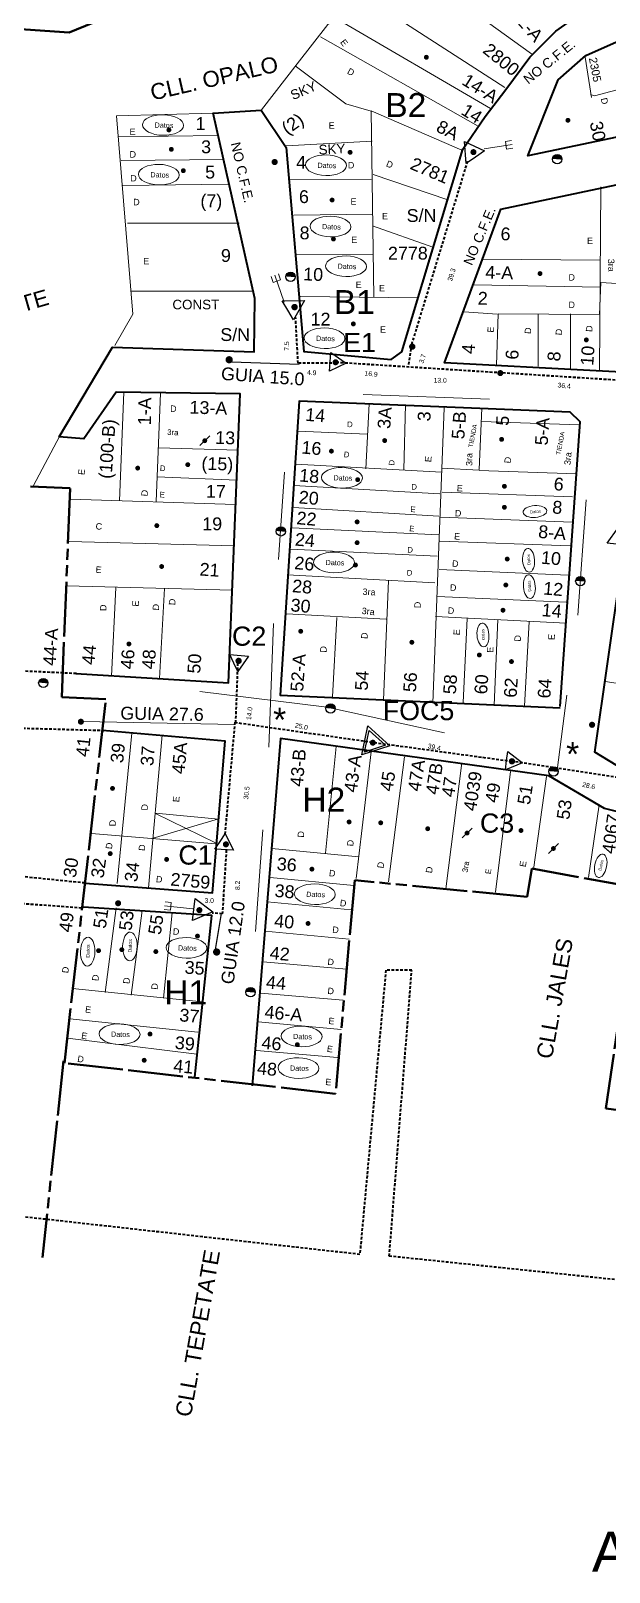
# Model space of a CAD drawing. Header units: millimetres. Extents: x -3867 to -351, y 1591 to 3666.
# Drawn here: x -824.1 to -718.8, y 1669.7 to 1950.4 of the extents above; entities that cross this region are included whole.
import ezdxf

# ---------------------------------------------------------------- set-up
doc = ezdxf.new("R2010")
doc.units = ezdxf.units.MM
for name, pattern in [('TLSIGC_002', [0.8, 0.5, -0.3]), ('TLSIGC_004', [7, 4, -1, 1, -1]), ('TLSIGC_007', [28, 10, -1, 10, -1, 2, -1, 2, -1])]:
    doc.linetypes.add(name, pattern=pattern)
for name, color, linetype, lineweight in [('CABLE EXISTENTE AEREO SECUNDARIO', 82, 'TLSIGC_002', 40), ('CLASIFICACION TIPO COMERCIAL TERCERA', 5, 'Continuous', 9), ('CLASIFICACION TIPO RESIDENCIAL C', 156, 'Continuous', 9), ('CLASIFICACION TIPO RESIDENCIAL D', 5, 'Continuous', 9), ('CLASIFICACION TIPO RESIDENCIAL E', 156, 'Continuous', 9), ('CLIENTES COMERCIALES TERCERA', 82, 'TLSIGC_004', 9), ('CLIENTES EXISTENTES DE DATOS', 7, 'Continuous', 13), ('CLIENTES RESIDENCIALES E', 82, 'TLSIGC_004', 9), ('CONEXION A TIERRA  DE TERMINAL PROYECTADA', 1, 'Continuous', 9), ('DETALLES DE EDIFICIOS', 160, 'Continuous', 5), ('DISTRITO', 42, 'TLSIGC_007', 60), ('GUIAS EXISTENTES SECUNDARIA', 82, 'Continuous', 20), ('GUIAS PROYECTADAS SECUNDARIA', 1, 'Continuous', 30), ('LIMITES DE DISTRITOS COLINDANTES', 43, 'TLSIGC_007', 60), ('LINEAS DE ENERGIA DE BAJA TENSION', 102, 'TLSIGC_014', 20), ('LOTIFICACION 2003', 252, 'Continuous', 15), ('MEDIDAS ENTRE POSTES', 82, 'Continuous', 5), ('NOMBRE DE CALLES', 92, 'TLSIGC_017', 5), ('NUMEROS OFICIALES', 3, 'Continuous', 5), ('PLANIMETRIA 2004', 10, 'Continuous', 40), ('PLANIMETRIA 2004 NO DEFINIDA', 10, 'TLSIGC_002', 40), ('PLANO DE DETALLES', 253, 'Continuous', 30), ('POSTE DE ENERGIA ELECTRICA', 82, 'Continuous', 30), ('POSTES EXISTENTES SECUNDARIOS', 82, 'Continuous', 30), ('TERMINAL EXISTENTE EN POSTE', 82, 'Continuous', 30)]:
    doc.layers.add(name, color=color, linetype=linetype, lineweight=lineweight)
doc.styles.get("Standard").update_dxf_attribs({"font": 'arial.ttf'})
doc.linetypes.add('TLSIGC_014', pattern='A,8,["\\\\\\",Standard,S=1,R=0,X=-1,Y=-0.5],1', length=9)
doc.linetypes.add('TLSIGC_017', pattern='A,0.5,["=",Standard,S=1.6,R=0,X=-0.2,Y=-0.8],0.5', length=1)

# ---------------------------------------------------------------- blocks, each defined once
blk = doc.blocks.new('G$C68750D7C')
at = {"layer": 'CLIENTES EXISTENTES DE DATOS'}
blk.add_ellipse((4.88, 2.45), major_axis=(4.88, 0.02), ratio=0.5027, dxfattribs=at)
at = {"layer": 'CLIENTES EXISTENTES DE DATOS', "insert": (2.85, 3.02), "char_height": 1.231, "width": 5.0142, "attachment_point": 1}
blk.add_mtext('Datos', dxfattribs=at)

msp = doc.modelspace()

# ---------------------------------------------------------------- hatches: boundary and pattern name
at = {"layer": 'CLIENTES COMERCIALES TERCERA'}
h = msp.add_hatch(color=256, dxfattribs=at)
edge = h.paths.add_edge_path()
edge.add_arc((-792.44, 1875.78), 0.448, 0, 360)
h = msp.add_hatch(color=256, dxfattribs=at)
edge = h.paths.add_edge_path()
edge.add_arc((-744.66, 1804.34), 0.448, 0, 360)
h = msp.add_hatch(color=256, dxfattribs=at)
edge = h.paths.add_edge_path()
edge.add_arc((-728.93, 1801.52), 0.448, 0, 360)
at = {"layer": 'CLIENTES RESIDENCIALES E'}
h = msp.add_hatch(color=256, dxfattribs=at)
edge = h.paths.add_edge_path()
edge.add_arc((-752.08, 1945.61), 0.448, 0, 360)
h = msp.add_hatch(color=256, dxfattribs=at)
edge = h.paths.add_edge_path()
edge.add_arc((-726.29, 1934.13), 0.448, 0, 360)
h = msp.add_hatch(color=256, dxfattribs=at)
edge = h.paths.add_edge_path()
edge.add_arc((-798.98, 1932.37), 0.448, 0, 360)
h = msp.add_hatch(color=256, dxfattribs=at)
edge = h.paths.add_edge_path()
edge.add_arc((-798.54, 1928.84), 0.448, 0, 360)
h = msp.add_hatch(color=256, dxfattribs=at)
edge = h.paths.add_edge_path()
edge.add_arc((-765.97, 1928.3), 0.448, 0, 360)
h = msp.add_hatch(color=256, dxfattribs=at)
edge = h.paths.add_edge_path()
edge.add_arc((-796.35, 1924.95), 0.448, 0, 360)
h = msp.add_hatch(color=256, dxfattribs=at)
edge = h.paths.add_edge_path()
edge.add_arc((-769.25, 1919.61), 0.448, 0, 360)
h = msp.add_hatch(color=256, dxfattribs=at)
edge = h.paths.add_edge_path()
edge.add_arc((-769, 1912.51), 0.448, 0, 360)
h = msp.add_hatch(color=256, dxfattribs=at)
edge = h.paths.add_edge_path()
edge.add_arc((-731.37, 1906.22), 0.448, 0, 360)
h = msp.add_hatch(color=256, dxfattribs=at)
edge = h.paths.add_edge_path()
edge.add_arc((-765.38, 1897.05), 0.448, 0, 360)
h = msp.add_hatch(color=256, dxfattribs=at)
edge = h.paths.add_edge_path()
edge.add_arc((-722.94, 1894.14), 0.448, 0, 360)
h = msp.add_hatch(color=256, dxfattribs=at)
edge = h.paths.add_edge_path()
edge.add_arc((-759.67, 1875.81), 0.448, 0, 360)
h = msp.add_hatch(color=256, dxfattribs=at)
edge = h.paths.add_edge_path()
edge.add_arc((-738.37, 1876.03), 0.448, 0, 360)
h = msp.add_hatch(color=256, dxfattribs=at)
edge = h.paths.add_edge_path()
edge.add_arc((-769.37, 1873.88), 0.448, 0, 360)
h = msp.add_hatch(color=256, dxfattribs=at)
edge = h.paths.add_edge_path()
edge.add_arc((-804.66, 1870.79), 0.448, 0, 360)
h = msp.add_hatch(color=256, dxfattribs=at)
edge = h.paths.add_edge_path()
edge.add_arc((-795.54, 1871.42), 0.448, 0, 360)
h = msp.add_hatch(color=256, dxfattribs=at)
edge = h.paths.add_edge_path()
edge.add_arc((-764.59, 1868.69), 0.448, 0, 360)
h = msp.add_hatch(color=256, dxfattribs=at)
edge = h.paths.add_edge_path()
edge.add_arc((-737.86, 1867.48), 0.448, 0, 360)
h = msp.add_hatch(color=256, dxfattribs=at)
edge = h.paths.add_edge_path()
edge.add_arc((-737.86, 1863.66), 0.448, 0, 360)
h = msp.add_hatch(color=256, dxfattribs=at)
edge = h.paths.add_edge_path()
edge.add_arc((-764.69, 1861), 0.448, 0, 360)
h = msp.add_hatch(color=256, dxfattribs=at)
edge = h.paths.add_edge_path()
edge.add_arc((-801.18, 1860.32), 0.448, 0, 360)
h = msp.add_hatch(color=256, dxfattribs=at)
edge = h.paths.add_edge_path()
edge.add_arc((-764.69, 1857.21), 0.448, 0, 360)
h = msp.add_hatch(color=256, dxfattribs=at)
edge = h.paths.add_edge_path()
edge.add_arc((-800.3, 1852.87), 0.448, 0, 360)
h = msp.add_hatch(color=256, dxfattribs=at)
edge = h.paths.add_edge_path()
edge.add_arc((-764.99, 1853.14), 0.448, 0, 360)
h = msp.add_hatch(color=256, dxfattribs=at)
edge = h.paths.add_edge_path()
edge.add_arc((-737.35, 1854.23), 0.448, 0, 360)
h = msp.add_hatch(color=256, dxfattribs=at)
edge = h.paths.add_edge_path()
edge.add_arc((-737.6, 1849.5), 0.448, 0, 360)
h = msp.add_hatch(color=256, dxfattribs=at)
edge = h.paths.add_edge_path()
edge.add_arc((-738.12, 1844.91), 0.448, 0, 360)
h = msp.add_hatch(color=256, dxfattribs=at)
edge = h.paths.add_edge_path()
edge.add_arc((-774.96, 1841.08), 0.448, 0, 360)
h = msp.add_hatch(color=256, dxfattribs=at)
edge = h.paths.add_edge_path()
edge.add_arc((-806.26, 1838.77), 0.448, 0, 360)
h = msp.add_hatch(color=256, dxfattribs=at)
edge = h.paths.add_edge_path()
edge.add_arc((-754.72, 1839.08), 0.448, 0, 360)
h = msp.add_hatch(color=256, dxfattribs=at)
edge = h.paths.add_edge_path()
edge.add_arc((-742.42, 1836.76), 0.448, 0, 360)
h = msp.add_hatch(color=256, dxfattribs=at)
edge = h.paths.add_edge_path()
edge.add_arc((-736.57, 1835.57), 0.448, 0, 360)
h = msp.add_hatch(color=256, dxfattribs=at)
edge = h.paths.add_edge_path()
edge.add_arc((-809.25, 1812.46), 0.448, 0, 360)
h = msp.add_hatch(color=256, dxfattribs=at)
edge = h.paths.add_edge_path()
edge.add_arc((-766.15, 1806.36), 0.448, 0, 360)
h = msp.add_hatch(color=256, dxfattribs=at)
edge = h.paths.add_edge_path()
edge.add_arc((-760.39, 1806.2), 0.448, 0, 360)
h = msp.add_hatch(color=256, dxfattribs=at)
edge = h.paths.add_edge_path()
edge.add_arc((-751.83, 1805.12), 0.448, 0, 360)
h = msp.add_hatch(color=256, dxfattribs=at)
edge = h.paths.add_edge_path()
edge.add_arc((-734.84, 1804.8), 0.448, 0, 360)
h = msp.add_hatch(color=256, dxfattribs=at)
edge = h.paths.add_edge_path()
edge.add_arc((-809.67, 1800.59), 0.448, 0, 360)
h = msp.add_hatch(color=256, dxfattribs=at)
edge = h.paths.add_edge_path()
edge.add_arc((-799.4, 1799.53), 0.448, 0, 360)
h = msp.add_hatch(color=256, dxfattribs=at)
edge = h.paths.add_edge_path()
edge.add_arc((-772.93, 1797.76), 0.448, 0, 360)
h = msp.add_hatch(color=256, dxfattribs=at)
edge = h.paths.add_edge_path()
edge.add_arc((-773.63, 1787.87), 0.448, 0, 360)
h = msp.add_hatch(color=256, dxfattribs=at)
edge = h.paths.add_edge_path()
edge.add_arc((-793.77, 1785.57), 0.448, 0, 360)
h = msp.add_hatch(color=256, dxfattribs=at)
edge = h.paths.add_edge_path()
edge.add_arc((-811.79, 1782.92), 0.448, 0, 360)
h = msp.add_hatch(color=256, dxfattribs=at)
edge = h.paths.add_edge_path()
edge.add_arc((-807.55, 1783.1), 0.448, 0, 360)
h = msp.add_hatch(color=256, dxfattribs=at)
edge = h.paths.add_edge_path()
edge.add_arc((-801.36, 1782.75), 0.448, 0, 360)
h = msp.add_hatch(color=256, dxfattribs=at)
edge = h.paths.add_edge_path()
edge.add_arc((-802.42, 1767.73), 0.448, 0, 360)
h = msp.add_hatch(color=256, dxfattribs=at)
edge = h.paths.add_edge_path()
edge.add_arc((-775.58, 1765.79), 0.448, 0, 360)
h = msp.add_hatch(color=256, dxfattribs=at)
edge = h.paths.add_edge_path()
edge.add_arc((-803.48, 1762.96), 0.448, 0, 360)
at = {"layer": 'POSTE DE ENERGIA ELECTRICA'}
for points in [[(-729.08, 1927.11), (-729.07, 1927.23), (-729.03, 1927.33), (-729, 1927.42), (-728.95, 1927.51), (-728.86, 1927.62), (-728.79, 1927.69), (-728.7, 1927.75), (-728.61, 1927.8), (-728.51, 1927.84), (-728.43, 1927.86), (-728.33, 1927.88), (-728.22, 1927.88), (-728.15, 1927.88), (-728.04, 1927.86), (-727.93, 1927.82), (-727.81, 1927.76), (-727.72, 1927.69), (-727.63, 1927.62), (-727.56, 1927.53), (-727.52, 1927.46), (-727.48, 1927.39), (-727.44, 1927.27), (-727.41, 1927.15), (-727.4, 1927.05), (-727.4, 1926.97)], [(-777.65, 1905.7), (-777.64, 1905.81), (-777.6, 1905.92), (-777.57, 1906), (-777.52, 1906.09), (-777.43, 1906.21), (-777.36, 1906.27), (-777.27, 1906.33), (-777.18, 1906.38), (-777.08, 1906.42), (-777, 1906.45), (-776.9, 1906.46), (-776.79, 1906.47), (-776.72, 1906.46), (-776.61, 1906.45), (-776.5, 1906.41), (-776.37, 1906.34), (-776.29, 1906.28), (-776.2, 1906.2), (-776.13, 1906.12), (-776.09, 1906.05), (-776.05, 1905.97), (-776, 1905.85), (-775.98, 1905.74), (-775.97, 1905.64), (-775.97, 1905.56)], [(-779.42, 1859.34), (-779.41, 1859.45), (-779.37, 1859.56), (-779.34, 1859.64), (-779.29, 1859.73), (-779.2, 1859.84), (-779.13, 1859.91), (-779.04, 1859.97), (-778.95, 1860.02), (-778.85, 1860.06), (-778.77, 1860.09), (-778.67, 1860.1), (-778.56, 1860.11), (-778.49, 1860.1), (-778.38, 1860.08), (-778.27, 1860.05), (-778.15, 1859.98), (-778.06, 1859.92), (-777.97, 1859.84), (-777.9, 1859.75), (-777.86, 1859.68), (-777.82, 1859.61), (-777.77, 1859.49), (-777.75, 1859.37), (-777.74, 1859.27), (-777.74, 1859.2)], [(-724.88, 1850.27), (-724.87, 1850.38), (-724.83, 1850.49), (-724.8, 1850.57), (-724.74, 1850.66), (-724.65, 1850.78), (-724.59, 1850.84), (-724.5, 1850.91), (-724.4, 1850.96), (-724.31, 1850.99), (-724.23, 1851.02), (-724.13, 1851.04), (-724.02, 1851.04), (-723.95, 1851.03), (-723.84, 1851.02), (-723.73, 1850.98), (-723.6, 1850.92), (-723.52, 1850.85), (-723.43, 1850.78), (-723.36, 1850.69), (-723.32, 1850.62), (-723.28, 1850.55), (-723.23, 1850.42), (-723.21, 1850.31), (-723.2, 1850.21), (-723.2, 1850.13)], [(-822.7, 1831.74), (-822.69, 1831.85), (-822.65, 1831.95), (-822.62, 1832.04), (-822.57, 1832.13), (-822.48, 1832.24), (-822.41, 1832.31), (-822.32, 1832.37), (-822.23, 1832.42), (-822.13, 1832.46), (-822.05, 1832.49), (-821.95, 1832.5), (-821.84, 1832.51), (-821.77, 1832.5), (-821.66, 1832.48), (-821.55, 1832.45), (-821.42, 1832.38), (-821.34, 1832.32), (-821.25, 1832.24), (-821.18, 1832.15), (-821.14, 1832.08), (-821.1, 1832.01), (-821.05, 1831.89), (-821.03, 1831.77), (-821.02, 1831.67), (-821.02, 1831.59)], [(-770.37, 1827.1), (-770.35, 1827.21), (-770.32, 1827.31), (-770.28, 1827.4), (-770.23, 1827.49), (-770.14, 1827.6), (-770.07, 1827.67), (-769.99, 1827.73), (-769.89, 1827.78), (-769.79, 1827.82), (-769.72, 1827.85), (-769.61, 1827.86), (-769.5, 1827.87), (-769.44, 1827.86), (-769.33, 1827.84), (-769.22, 1827.81), (-769.09, 1827.74), (-769, 1827.68), (-768.92, 1827.6), (-768.85, 1827.51), (-768.8, 1827.44), (-768.76, 1827.37), (-768.72, 1827.25), (-768.7, 1827.13), (-768.69, 1827.03), (-768.69, 1826.95)], [(-729.74, 1815.62), (-729.73, 1815.73), (-729.69, 1815.84), (-729.66, 1815.92), (-729.61, 1816.01), (-729.52, 1816.13), (-729.45, 1816.19), (-729.36, 1816.26), (-729.27, 1816.31), (-729.17, 1816.34), (-729.09, 1816.37), (-728.99, 1816.39), (-728.88, 1816.39), (-728.81, 1816.38), (-728.71, 1816.37), (-728.59, 1816.33), (-728.47, 1816.27), (-728.38, 1816.2), (-728.3, 1816.13), (-728.22, 1816.04), (-728.18, 1815.97), (-728.14, 1815.89), (-728.1, 1815.77), (-728.07, 1815.66), (-728.06, 1815.56), (-728.06, 1815.48)], [(-784.94, 1775.42), (-784.92, 1775.53), (-784.89, 1775.64), (-784.85, 1775.72), (-784.8, 1775.82), (-784.71, 1775.93), (-784.64, 1776), (-784.55, 1776.06), (-784.46, 1776.11), (-784.36, 1776.15), (-784.28, 1776.17), (-784.18, 1776.19), (-784.07, 1776.19), (-784.01, 1776.19), (-783.9, 1776.17), (-783.78, 1776.13), (-783.66, 1776.07), (-783.57, 1776), (-783.49, 1775.93), (-783.42, 1775.84), (-783.37, 1775.77), (-783.33, 1775.7), (-783.29, 1775.58), (-783.27, 1775.46), (-783.26, 1775.36), (-783.26, 1775.28)]]:
    msp.add_hatch(color=256, dxfattribs=at).paths.add_polyline_path(points)
at = {"layer": 'POSTES EXISTENTES SECUNDARIOS'}
h = msp.add_hatch(color=256, dxfattribs=at)
edge = h.paths.add_edge_path()
edge.add_arc((-743.5, 1928.34), 0.555, 0, 360)
h = msp.add_hatch(color=256, dxfattribs=at)
edge = h.paths.add_edge_path()
edge.add_arc((-779.71, 1926.53), 0.564, 0, 360)
h = msp.add_hatch(color=256, dxfattribs=at)
edge = h.paths.add_edge_path()
edge.add_arc((-776.09, 1900.11), 0.593, 0, 360)
h = msp.add_hatch(color=256, dxfattribs=at)
edge = h.paths.add_edge_path()
edge.add_arc((-754.65, 1892.91), 0.579, 0, 360)
h = msp.add_hatch(color=256, dxfattribs=at)
edge = h.paths.add_edge_path()
edge.add_arc((-788, 1890.53), 0.667, 0, 360)
h = msp.add_hatch(color=256, dxfattribs=at)
edge = h.paths.add_edge_path()
edge.add_arc((-768.62, 1890.06), 0.552, 0, 360)
h = msp.add_hatch(color=256, dxfattribs=at)
edge = h.paths.add_edge_path()
edge.add_arc((-738.61, 1888.1), 0.556, 0, 360)
h = msp.add_hatch(color=256, dxfattribs=at)
edge = h.paths.add_edge_path()
edge.add_arc((-786.28, 1835.69), 0.583, 0, 360)
h = msp.add_hatch(color=256, dxfattribs=at)
edge = h.paths.add_edge_path()
edge.add_arc((-815.01, 1824.61), 0.556, 0, 360)
h = msp.add_hatch(color=256, dxfattribs=at)
edge = h.paths.add_edge_path()
edge.add_arc((-721.89, 1824.05), 0.565, 0, 360)
h = msp.add_hatch(color=256, dxfattribs=at)
edge = h.paths.add_edge_path()
edge.add_arc((-761.83, 1820.79), 0.551, 0, 360)
h = msp.add_hatch(color=256, dxfattribs=at)
edge = h.paths.add_edge_path()
edge.add_arc((-736.49, 1817.4), 0.578, 0, 360)
h = msp.add_hatch(color=256, dxfattribs=at)
edge = h.paths.add_edge_path()
edge.add_arc((-788.59, 1802.28), 0.556, 0, 360)
h = msp.add_hatch(color=256, dxfattribs=at)
edge = h.paths.add_edge_path()
edge.add_arc((-808.23, 1791.55), 0.556, 0, 360)
h = msp.add_hatch(color=256, dxfattribs=at)
edge = h.paths.add_edge_path()
edge.add_arc((-793.43, 1790.3), 0.556, 0, 360)
h = msp.add_hatch(color=256, dxfattribs=at)
edge = h.paths.add_edge_path()
edge.add_arc((-790.28, 1782.67), 0.667, 0, 360)

# ---------------------------------------------------------------- linework, layer by layer
at = {"layer": 'CABLE EXISTENTE AEREO SECUNDARIO'}
for p, q in [((-713.7, 1886.57), (-768.52, 1890.03)), ((-788.72, 1804.13), (-786.9, 1824.62))]:
    msp.add_line(p, q, dxfattribs=at)
for points in [[(-744.6, 1926.68), (-754.78, 1893.31), (-755.38, 1889.25)], [(-769.29, 1889.9), (-775.45, 1889.9), (-775.89, 1898.2)], [(-736.51, 1817.35), (-761.94, 1820.82), (-786.79, 1824.41), (-786.38, 1835.67)], [(-736.66, 1817.47), (-710.73, 1813.54), (-685.36, 1809.62)], [(-788.52, 1801.23), (-789.25, 1789.63), (-791.11, 1789.76)]]:
    msp.add_lwpolyline(points, dxfattribs=at)
at = {"layer": 'CLIENTES COMERCIALES TERCERA'}
for p, q in [((-793.33, 1874.88), (-791.54, 1876.67)), ((-745.56, 1803.44), (-743.76, 1805.23)), ((-729.82, 1800.63), (-728.03, 1802.42))]:
    msp.add_line(p, q, dxfattribs=at)
for points in [[(-745.56, 1803.44), (-743.76, 1805.23), (-745.56, 1803.44), (-745.56, 1803.44)], [(-729.82, 1800.63), (-728.03, 1802.42), (-729.82, 1800.63), (-729.82, 1800.63)]]:
    msp.add_lwpolyline(points, dxfattribs=at)
at = {"layer": 'CONEXION A TIERRA  DE TERMINAL PROYECTADA'}
for p, q in [((-736.44, 1929.75), (-741.56, 1928.92)), ((-779.69, 1905.92), (-777.98, 1901.03)), ((-799.75, 1791.08), (-794.59, 1790.56))]:
    msp.add_line(p, q, dxfattribs=at)
for points in [[(-736.55, 1930.43), (-737.67, 1930.25), (-737.45, 1928.86), (-736.33, 1929.05)], [(-780.35, 1905.7), (-779.97, 1904.62), (-778.64, 1905.09), (-779.02, 1906.16)], [(-799.82, 1790.39), (-798.69, 1790.27), (-798.55, 1791.67), (-799.68, 1791.78)]]:
    msp.add_lwpolyline(points, dxfattribs=at)
at = {"layer": 'DISTRITO'}
msp.add_line((-818.15, 1762.85), (-822.03, 1727.04), dxfattribs=at)
for points in [[(-826.88, 1950.78), (-817.12, 1950.1), (-812.83, 1951.9)], [(-682.08, 1749.31), (-719.4, 1754.17), (-713.52, 1794.33), (-732.85, 1797.9), (-733.72, 1792.71), (-765.13, 1795.74), (-768.62, 1756.85), (-818.01, 1762.46), (-810.44, 1828.73), (-818.51, 1829.11), (-816.95, 1867.13), (-824.17, 1867.45)]]:
    msp.add_lwpolyline(points, dxfattribs=at)
at = {"layer": 'GUIAS EXISTENTES SECUNDARIA'}
msp.add_line((-814.62, 1824.63), (-787.02, 1824.09), dxfattribs=at)
at = {"layer": 'GUIAS PROYECTADAS SECUNDARIA'}
for p, q in [((-775.25, 1889.68), (-787.58, 1890.11)), ((-790.47, 1783.11), (-789.37, 1789.67))]:
    msp.add_line(p, q, dxfattribs=at)
at = {"layer": 'LINEAS DE ENERGIA DE BAJA TENSION'}
for p, q in [((-763.56, 1884.21), (-740.6, 1883.33)), ((-779.02, 1854.18), (-777.92, 1870.08)), ((-724.49, 1844.02), (-722.94, 1864.99)), ((-780.79, 1819.95), (-779.9, 1842.48)), ((-770.19, 1827.24), (-793.37, 1830.11)), ((-728.24, 1815.76), (-726.47, 1829.45)), ((-770.19, 1827.24), (-748.77, 1822.6)), ((-783.22, 1786.39), (-781.89, 1804.94))]:
    msp.add_line(p, q, dxfattribs=at)
at = {"layer": 'LOTIFICACION 2003'}
for p, q in [((-732.93, 1946.22), (-753.94, 1961.41)), ((-762.4, 1955.93), (-737.8, 1940.13)), ((-768.52, 1952.65), (-740.39, 1936.26)), ((-742.65, 1933.07), (-771.35, 1949.33)), ((-723.17, 1945.63), (-722.01, 1938.29)), ((-745.61, 1928.69), (-762.11, 1935.87)), ((-790.06, 1931.34), (-808.13, 1931.09)), ((-761.92, 1930.36), (-777.6, 1929.48)), ((-807.69, 1926.83), (-789.06, 1926.98)), ((-777.07, 1923.27), (-762.14, 1923.37)), ((-748.19, 1919.64), (-761.79, 1924.26)), ((-788.2, 1922.48), (-807.38, 1922.24)), ((-720.54, 1888.43), (-720.32, 1922)), ((-806.51, 1915.39), (-786.2, 1915.38)), ((-761.88, 1917.01), (-776.19, 1916.85)), ((-750.89, 1911.02), (-761.88, 1914.9)), ((-775.72, 1909.78), (-761.82, 1909.71)), ((-741.8, 1908.82), (-720.5, 1908.65)), ((-720.41, 1903.74), (-743.44, 1904.15)), ((-783.84, 1903.04), (-806, 1903)), ((-775.02, 1902.06), (-753.66, 1901.8)), ((-739.15, 1898.82), (-745.18, 1899.23)), ((-731.74, 1889.33), (-731.71, 1898.76)), ((-725.82, 1888.94), (-725.82, 1898.9)), ((-807.16, 1884.65), (-807.96, 1864.81)), ((-801.28, 1864.72), (-800.48, 1884.45)), ((-762.51, 1882.49), (-763.08, 1870.69)), ((-756.2, 1870.5), (-755.88, 1882.36)), ((-748.81, 1881.74), (-750.92, 1828.01)), ((-741.95, 1881.73), (-742.45, 1870.51)), ((-742.06, 1879.3), (-724.31, 1878.65)), ((-823.7, 1867.48), (-818.83, 1876.67)), ((-775.44, 1877.52), (-762.88, 1876.98)), ((-786.33, 1874.07), (-800.88, 1874.48)), ((-749.32, 1870.07), (-775.85, 1871.5)), ((-742.45, 1870.43), (-749.29, 1870.81)), ((-742.45, 1870.38), (-724.7, 1869.73)), ((-786.53, 1868.62), (-801.18, 1869.2)), ((-749.62, 1866.11), (-776.25, 1867.61)), ((-786.83, 1864.16), (-816.93, 1865.11)), ((-725.48, 1865.58), (-749.22, 1866.4)), ((-776.35, 1863.62), (-749.83, 1862.02)), ((-749.5, 1861.84), (-725.54, 1860.92)), ((-749.83, 1858.63), (-776.55, 1859.92)), ((-817.13, 1857.43), (-787.02, 1856.63)), ((-776.82, 1856.03), (-750.13, 1854.74)), ((-725.87, 1856.66), (-749.61, 1857.48)), ((-750.54, 1849.93), (-777.35, 1851.35)), ((-758.98, 1850.25), (-759.89, 1828.62)), ((-749.75, 1852.32), (-726.26, 1851.3)), ((-817.64, 1849.35), (-787.42, 1848.55)), ((-809.46, 1832.88), (-808.65, 1849.06)), ((-799.79, 1848.86), (-800.69, 1832.5)), ((-750.11, 1847.42), (-726.62, 1846.39)), ((-759.4, 1843.28), (-777.54, 1844.28)), ((-768.37, 1843.57), (-769.16, 1829.16)), ((-726.62, 1842.58), (-750.42, 1843.78)), ((-744.63, 1843.38), (-745.35, 1828.11)), ((-739.08, 1843.21), (-739.75, 1827.62)), ((-733.34, 1842.85), (-734.17, 1827.42)), ((-703.81, 1829.52), (-719.51, 1831.93)), ((-808.39, 1795.13), (-805.76, 1822.53)), ((-800.18, 1822.13), (-802.69, 1794.33)), ((-768.5, 1820.07), (-770.47, 1800.69)), ((-764.85, 1796.04), (-762.11, 1819.14)), ((-756.04, 1818.2), (-758.99, 1795.46)), ((-748.55, 1794.19), (-745.59, 1817.11)), ((-736.72, 1815.55), (-739.5, 1793.57)), ((-730.17, 1814.62), (-732.58, 1797.68)), ((-789.91, 1806.88), (-801.44, 1807.97)), ((-790.5, 1802.58), (-801.42, 1807.92)), ((-720.59, 1809.45), (-722.54, 1796.23)), ((-790.13, 1806.84), (-801.86, 1803.38)), ((-790.41, 1802.4), (-813.09, 1804.25)), ((-764.38, 1800), (-780.2, 1801.5)), ((-780.55, 1796.23), (-765.28, 1794.81)), ((-765.77, 1790.33), (-781.06, 1791.81)), ((-810.59, 1775.27), (-808.59, 1790.73)), ((-803.82, 1790.23), (-805.87, 1774.83)), ((-799.99, 1774.27), (-798.4, 1789.81)), ((-781.44, 1786.45), (-766.13, 1785.02)), ((-766.63, 1779.54), (-781.83, 1780.87)), ((-792.93, 1773.6), (-816.56, 1776.03)), ((-782.29, 1775.17), (-767.25, 1773.92)), ((-793.69, 1768.1), (-817.02, 1770.52)), ((-767.62, 1768.56), (-782.71, 1769.93)), ((-817.45, 1766.99), (-793.92, 1764.08)), ((-783.01, 1764.71), (-768.25, 1763.45))]:
    msp.add_line(p, q, dxfattribs=at)
for points in [[(-734.41, 1970.17), (-770.01, 1951.59), (-775.64, 1944.44), (-782.11, 1936.05)], [(-658.05, 1955.41), (-721.47, 1938.6), (-722.17, 1938.8)], [(-761.64, 1901.93), (-762.12, 1935.79), (-766.75, 1937.1), (-775.97, 1944.06)], [(-790.93, 1935.45), (-808.5, 1934.96), (-805.56, 1898.84), (-808.85, 1893.14)], [(-681.32, 1907.94), (-691.43, 1908.29), (-701.04, 1903.38), (-720.31, 1904.6), (-720.56, 1898.74), (-739.01, 1898.87), (-739.33, 1889.51)]]:
    msp.add_lwpolyline(points, dxfattribs=at)
at = {"layer": 'PLANIMETRIA 2004'}
for points in [[(-745.42, 1928.85), (-741.39, 1934.81), (-737.63, 1939.76), (-733.22, 1945.63), (-728.48, 1950.35), (-722.36, 1954.69), (-704.91, 1960.81), (-683.56, 1970.14), (-670.34, 1976.34), (-670.15, 1979.43), (-662.68, 1982.12), (-666.62, 2002.87), (-720.96, 1990.67), (-723.27, 1998.23), (-668.64, 2011.94), (-671.44, 2025.35), (-676, 2023.94)], [(-659.67, 1970.6), (-656.31, 1943.86), (-733.59, 1927.65), (-728.05, 1941.5), (-723.04, 1945.92), (-695.34, 1958.29), (-668.64, 1969.74), (-659.77, 1970.69)], [(-815.93, 1833.41), (-788.1, 1831.69), (-785.99, 1884.31), (-808.56, 1884.6), (-814.45, 1876.1), (-818.99, 1876.48), (-809.25, 1892.84), (-783.42, 1891.96), (-783.31, 1901.7), (-790.93, 1935.45), (-782.2, 1935.96), (-777.59, 1929.18), (-774.4, 1892.04), (-758.51, 1890.56), (-756.57, 1891.96), (-745.42, 1928.85)], [(-661.08, 1934.22), (-659.92, 1930.17), (-665.88, 1885.57), (-748.76, 1889.96), (-738.52, 1917.95), (-661.12, 1934.3)], [(-727.73, 1827.36), (-724.06, 1879.24), (-725.88, 1880.95), (-775.25, 1883.01), (-778.71, 1829.42), (-727.69, 1827.12)], [(-712.58, 1880.55), (-666.93, 1877.91), (-666.77, 1870.5), (-678.52, 1809.83), (-716.13, 1815.84), (-721.4, 1819.05), (-716.66, 1852.06), (-695.46, 1849.58), (-695.16, 1851.82), (-716.31, 1854.27), (-712.7, 1880.63)], [(-814.24, 1795.21), (-791.03, 1793.45), (-788.74, 1821.08), (-811.05, 1823.03)], [(-684.78, 1756.6), (-681.16, 1799.07), (-719.64, 1808.83), (-729.78, 1814.76), (-778.64, 1821.54), (-783.82, 1758.28)], [(-794.27, 1759.87), (-791.18, 1789.35), (-814.53, 1790.82)]]:
    msp.add_lwpolyline(points, dxfattribs=at)
at = {"layer": 'PLANIMETRIA 2004 NO DEFINIDA'}
for points in [[(-815.84, 1833.37), (-833.26, 1834.18), (-833.45, 1855.08), (-838.3, 1862.26), (-845.41, 1868.41), (-855.59, 1874.04), (-869.89, 1881.71), (-883.35, 1888.89), (-899.89, 1898)], [(-814.3, 1795.24), (-836.13, 1797.44), (-833.61, 1823.66), (-810.85, 1823.03)], [(-684.78, 1756), (-688.35, 1719.95), (-758.83, 1727.29), (-754.74, 1779.39), (-759.45, 1779.39), (-764.2, 1727.6), (-841.8, 1736.27), (-836.13, 1792.28), (-814.84, 1790.73)]]:
    msp.add_lwpolyline(points, dxfattribs=at)
at = {"layer": 'POSTE DE ENERGIA ELECTRICA'}
for centre in [(-728.24, 1927.04), (-776.81, 1905.63), (-778.58, 1859.27), (-724.04, 1850.2), (-821.86, 1831.66), (-769.53, 1827.03), (-728.9, 1815.55), (-784.1, 1775.35)]:
    msp.add_circle(centre, 0.843, dxfattribs=at)
at = {"layer": 'TERMINAL EXISTENTE EN POSTE'}
for points in [[(-744.8, 1926.25), (-745.13, 1930.27), (-741.47, 1928.56), (-743.14, 1927.4), (-744.8, 1926.25)], [(-778.33, 1901.27), (-774.29, 1901.29), (-776.28, 1897.78), (-777.31, 1899.53), (-778.33, 1901.27)], [(-769.45, 1891.83), (-766.66, 1889.91), (-769.71, 1888.45), (-769.58, 1890.14), (-769.45, 1891.83)], [(-719.12, 1857.14), (-717.12, 1859.91), (-715.72, 1856.8), (-717.42, 1856.97), (-719.12, 1857.14)], [(-787.86, 1836.83), (-784.5, 1836.52), (-786.44, 1833.76), (-787.16, 1835.29), (-787.86, 1836.83)], [(-762.76, 1823.84), (-758.74, 1820.24), (-763.86, 1818.55), (-763.31, 1821.2), (-762.76, 1823.84)], [(-762.52, 1823.01), (-759.51, 1820.32), (-763.35, 1819.05), (-762.94, 1821.04), (-762.52, 1823.01)], [(-737.24, 1819.2), (-734.54, 1817.15), (-737.66, 1815.84), (-737.45, 1817.52), (-737.24, 1819.2)], [(-788.74, 1804.22), (-787.23, 1801.21), (-790.59, 1801.39), (-789.66, 1802.81), (-788.74, 1804.22)], [(-794.19, 1792.41), (-790.97, 1789.97), (-794.69, 1788.39), (-794.44, 1790.41), (-794.19, 1792.41)]]:
    msp.add_lwpolyline(points, dxfattribs=at)

# ---------------------------------------------------------------- block references
at = {"layer": 'CLIENTES EXISTENTES DE DATOS', "lineweight": 40, "ltscale": 8}
for p, xscale, yscale, zscale, rotation in [((-803.81, 1931.49), 0.7639564443638056, 0.7639564443638056, 0.7639564443638056, 358.6081420041148), ((-804.58, 1922.45), 0.7639564443638056, 0.7639564443638056, 0.7639564443638056, 358.6081420041148), ((-774.14, 1924.16), 0.7639564443638056, 0.7639564443638056, 0.7639564443638056, 358.6081420041148), ((-773.31, 1913), 0.7639564443638056, 0.7639564443638056, 0.7639564443638056, 358.6081420041148), ((-770.48, 1905.78), 0.7639564443638056, 0.7639564443638056, 0.7639564443638056, 358.6081420041148), ((-774.4, 1892.66), 0.7639564443638056, 0.7639564443638056, 0.7639564443638056, 358.6081420041148), ((-771.22, 1867.25), 0.7639564443638056, 0.7639564443638056, 0.7639564443638056, 358.6081420041148), ((-734.38, 1861.65), 0.4430519435340305, 0.4430519435340305, 0.4430519435340305, 4.109548024488291), ((-772.66, 1851.83), 0.7639564443638056, 0.7639564443638056, 0.7639564443638056, 358.6081420041148), ((-732.22, 1851.93), 0.4430519435340305, 0.4430519435340305, 0.4430519435340305, 94.1095480244883), ((-732.08, 1847.13), 0.4430519435340305, 0.4430519435340305, 0.4430519435340305, 94.1095480244883), ((-740.53, 1838.33), 0.4430519435340305, 0.4430519435340305, 0.4430519435340305, 94.1095480244883), ((-719.69, 1796.04), 0.4430519435340305, 0.4430519435340305, 0.4430519435340305, 78.36727646862194), ((-776.18, 1791.41), 0.7639564443638056, 0.7639564443638056, 0.7639564443638056, 358.6081420041148), ((-812.51, 1780.08), 0.5375015424384145, 0.5375015424384145, 0.5375015424384145, 88.60814200411482), ((-804.83, 1781.03), 0.5375015424384144, 0.5375015424384144, 0.5375015424384144, 88.60814200411482), ((-799.55, 1781.65), 0.7639564443638056, 0.7639564443638056, 0.7639564443638056, 358.6081420041148), ((-811.74, 1765.94), 0.7639564443638056, 0.7639564443638056, 0.7639564443638056, 358.6081420041148), ((-778.57, 1765.52), 0.7639564443638056, 0.7639564443638056, 0.7639564443638056, 358.6081420041148), ((-779.14, 1759.76), 0.7639564443638056, 0.7639564443638056, 0.7639564443638056, 358.6081420041148)]:
    msp.add_blockref('G$C68750D7C', p, dxfattribs=dict(at, xscale=xscale, yscale=yscale, zscale=zscale, rotation=rotation))

# ---------------------------------------------------------------- texts
at = {"layer": 'CABLE EXISTENTE AEREO SECUNDARIO'}
for p in [(-779.99, 1822.79), (-726.62, 1816.54)]:
    msp.add_text('*', height=4.37, dxfattribs=at).set_placement(p)
at = {"layer": 'CLASIFICACION TIPO COMERCIAL TERCERA'}
for height, rotation, p in [(1.165, 271, (-718.99, 1908.89)), (1.02, 357, (-799.31, 1876.85)), (1.165, 90, (-743.69, 1871.19)), (1.165, 85, (-725.82, 1871.31)), (1.165, 357, (-763.72, 1847.72)), (1.165, 354, (-763.9, 1844.25)), (1.02, 81, (-744.57, 1797.1))]:
    msp.add_text('3ra', height=height, rotation=rotation, dxfattribs=at).set_placement(p)
at = {"layer": 'CLASIFICACION TIPO RESIDENCIAL C'}
msp.add_text('C', height=1.17, rotation=357, dxfattribs=at).set_placement((-812.35, 1859.63))
at = {"layer": 'CLASIFICACION TIPO RESIDENCIAL D'}
for height, rotation, p in [(1.17, 331, (-766.62, 1942.7)), (1.17, 283, (-720.33, 1938.08)), (1.17, 338, (-759.52, 1925.78)), (1.17, 85, (-733.04, 1895.18)), (1.17, 85, (-727.41, 1894.94)), (1.17, 85, (-721.88, 1895.55)), (1.02, 357, (-766.55, 1878.27)), (1.02, 357, (-767.14, 1872.79)), (1.02, 85, (-757.93, 1871.22)), (1.17, 85, (-736.72, 1871.62)), (1.02, 357, (-800.65, 1870.28)), (1.17, 85, (-802.88, 1865.61)), (1.02, 357, (-754.84, 1866.9)), (1.17, 357, (-746.91, 1862.02)), (1.02, 357, (-755.57, 1855.43)), (1.17, 357, (-747.43, 1852.84)), (1.02, 357, (-755.68, 1851.25)), (1.17, 86, (-797.84, 1845.8)), (1.17, 357, (-747.81, 1848.48)), (1.17, 90, (-810.36, 1844.77)), (1.17, 86, (-800.8, 1844.84)), (1.17, 88, (-753.12, 1845.27)), (1.17, 357, (-748.2, 1844.29)), (1.17, 88, (-762.8, 1839.67)), (1.17, 88, (-734.88, 1839.19)), (1.17, 88, (-770.27, 1837.19)), (1.17, 90, (-802.82, 1808.44)), (1.17, 90, (-808.66, 1805.57)), (1.17, 84, (-809.35, 1801.36)), (1.17, 84, (-803.36, 1801.03)), (1.17, 86, (-774.39, 1803.48)), (1.17, 86, (-765.38, 1801.89)), (1.17, 354, (-801.39, 1795.4)), (1.17, 354, (-769.87, 1796.5)), (1.17, 82, (-759.9, 1797.85)), (1.17, 82, (-751.06, 1796.97)), (1.17, 354, (-767.88, 1791.05)), (1.17, 356, (-798.29, 1785.86)), (1.17, 354, (-769.26, 1786.19)), (1.17, 84, (-817.31, 1778.77)), (1.17, 354, (-770.14, 1780.34)), (1.17, 84, (-811.83, 1777.34)), (1.17, 84, (-806.18, 1776.81)), (1.17, 84, (-801.06, 1775.77)), (1.17, 354, (-770.14, 1775.05)), (1.17, 351, (-815.72, 1762.69))]:
    msp.add_text('D', height=height, rotation=rotation, dxfattribs=at).set_placement(p)
for p in [(-806.14, 1927.34), (-766.38, 1925.37), (-806.02, 1922.99), (-805.48, 1918.66), (-726.19, 1904.94), (-726.19, 1899.94), (-798.76, 1881.03)]:
    msp.add_text('D', height=1.17, dxfattribs=at).set_placement(p)
at = {"layer": 'CLASIFICACION TIPO RESIDENCIAL E'}
for height, rotation, p in [(1.17, 307, (-767.85, 1948.34)), (1.17, 85, (-739.82, 1895.43)), (1.17, 85, (-751.21, 1871.83)), (1.17, 85, (-814.35, 1869.5)), (1.17, 357, (-746.56, 1866.58)), (1.02, 357, (-800.69, 1865.47)), (1.02, 357, (-755.02, 1862.8)), (1.02, 357, (-755.22, 1859.29)), (1.17, 357, (-747.05, 1857.81)), (1.17, 357, (-812.35, 1851.74)), (1.17, 88, (-804.48, 1845.56)), (1.17, 88, (-745.98, 1840.34)), (1.17, 88, (-728.7, 1839.47)), (1.17, 88, (-739.88, 1837.14)), (1.17, 85, (-797.12, 1809.91)), (1.17, 81, (-733.98, 1798.08)), (1.02, 84, (-740.34, 1796.82)), (1.17, 351, (-814.31, 1771.69)), (1.17, 354, (-769.97, 1769.58)), (1.17, 351, (-815.01, 1766.92)), (1.17, 354, (-770.25, 1764.49)), (1.17, 354, (-770.53, 1758.47))]:
    msp.add_text('E', height=height, rotation=rotation, dxfattribs=at).set_placement(p)
for p in [(-806.14, 1931.46), (-769.88, 1932.58), (-765.89, 1918.75), (-760.16, 1916.08), (-765.76, 1911.77), (-722.81, 1911.59), (-803.65, 1907.91), (-764.96, 1903.59), (-760.71, 1902.99), (-760.53, 1895.44)]:
    msp.add_text('E', height=1.17, dxfattribs=at).set_placement(p)
at = {"layer": 'DETALLES DE EDIFICIOS'}
for p in [(-743.62, 1874.49), (-727.65, 1873.15)]:
    msp.add_text('TIENDA', height=0.834, rotation=79.3697, dxfattribs=at).set_placement(p)
at = {"layer": 'GUIAS EXISTENTES SECUNDARIA'}
msp.add_text('GUIA 27.6', height=2.331, rotation=359, dxfattribs=at).set_placement((-807.85, 1825.02))
at = {"layer": 'GUIAS PROYECTADAS SECUNDARIA'}
for s, rotation, p in [('GUIA 15.0', 356, (-789.54, 1886.87)), ('GUIA 12.0', 82, (-787.22, 1776.68))]:
    msp.add_text(s, height=2.331, rotation=rotation, dxfattribs=at).set_placement(p)
at = {"layer": 'LIMITES DE DISTRITOS COLINDANTES'}
msp.add_text('AUD-128', height=7.284, dxfattribs=at).set_placement((-721.91, 1669.84))
at = {"layer": 'LINEAS DE ENERGIA DE BAJA TENSION'}
for rotation, p in [(39, (-733.51, 1940.61)), (283, (-787.73, 1929.93)), (67, (-743.78, 1907.56))]:
    msp.add_text('NO C.F.E.', height=1.748, rotation=rotation, dxfattribs=at).set_placement(p)
at = {"layer": 'MEDIDAS ENTRE POSTES'}
for s, rotation, p in [('39.3', 73, (-747.42, 1904.75)), ('7.5', 91, (-777.07, 1892.18)), ('3.7', 73, (-752.62, 1889.78)), ('4.9', 357, (-773.83, 1887.79)), ('16.9', 354, (-763.36, 1887.66)), ('36.4', 354, (-728.2, 1885.5)), ('14.0', 83, (-784.03, 1824.87)), ('25.0', 348, (-776.09, 1823.57)), ('39.4', 348, (-751.88, 1819.81)), ('28.6', 348, (-723.75, 1812.78)), ('30.5', 83, (-784.55, 1810.42)), ('8.2', 88, (-786.08, 1793.95))]:
    msp.add_text(s, height=0.874, rotation=rotation, dxfattribs=at).set_placement(p)
for s, p in [('13.0', (-750.74, 1886.35)), ('3.0', (-792.48, 1791.61))]:
    msp.add_text(s, height=0.874, dxfattribs=at).set_placement(p)
at = {"layer": 'NOMBRE DE CALLES'}
for s, height, rotation, p in [('CLL. OPALO', 2.914, 13, (-801.98, 1937.71)), ('PRV. DIAMANTE', 2.9137, 16, (-851.04, 1891.89)), ('CLL. JALES', 2.914, 80, (-729.2, 1763.05)), ('CLL. TEPETATE', 2.9137, 80, (-794.98, 1697.84))]:
    msp.add_text(s, height=height, rotation=rotation, dxfattribs=at).set_placement(p)
at = {"layer": 'NUMEROS OFICIALES'}
for s, height, rotation, p in [('12-A', 2.331, 311, (-736.89, 1953.36)), ('2800', 2.331, 321, (-741.97, 1946.58)), ('2305', 1.457, 281, (-722.48, 1945.44)), ('14-A', 2.331, 328, (-745.79, 1940.78)), ('14', 2.331, 328, (-745.93, 1935.34)), ('(2)', 2.331, 35, (-777.41, 1931.41)), ('8A', 2.331, 333, (-750.48, 1932.21)), ('30', 2.331, 281, (-722.33, 1933.72)), ('2781', 2.331, 337, (-755.22, 1925.34)), ('6', 2.33, 358, (-738.6, 1912.31)), ('10', 2.331, 358, (-774.54, 1904.99)), ('4-A', 2.331, 358, (-741.36, 1905.33)), ('2', 2.33, 358, (-742.75, 1900.58)), ('4', 2.33, 86, (-743.32, 1891.5)), ('6', 2.33, 86, (-735.36, 1890.48)), ('8', 2.33, 86, (-727.72, 1890.17)), ('10', 2.331, 86, (-721.68, 1889.38)), ('1-A', 2.331, 89, (-802.27, 1878.58)), ('13-A', 2.331, 358, (-795.25, 1880.74)), ('14', 2.331, 355, (-774.21, 1879.43)), ('3A', 2.331, 86, (-758.67, 1877.88)), ('3', 2.33, 86, (-751.38, 1879.24)), ('5-B', 2.331, 86, (-745.17, 1876)), ('(100-B)', 2.331, 86, (-809.42, 1868.79)), ('5', 2.33, 86, (-737.09, 1878.45)), ('5-A', 2.331, 86, (-729.99, 1874.87)), ('13', 2.331, 358, (-790.57, 1875.22)), ('16', 2.331, 355, (-774.9, 1873.46)), ('(15)', 2.331, 358, (-793.08, 1870.52)), ('18', 2.331, 355, (-775.31, 1868.37)), ('20', 2.331, 355, (-775.39, 1864.38)), ('6', 2.33, 355, (-728.96, 1866.8)), ('8', 2.33, 355, (-729.22, 1862.57)), ('22', 2.331, 355, (-775.8, 1860.59)), ('24', 2.331, 355, (-776.09, 1856.7)), ('8-A', 2.331, 355, (-731.78, 1858.11)), ('10', 2.331, 355, (-731.27, 1853.4)), ('21', 2.331, 356, (-793.45, 1851.25)), ('26', 2.331, 355, (-776.2, 1852.41)), ('28', 2.331, 355, (-776.6, 1848.22)), ('12', 2.331, 355, (-730.87, 1847.79)), ('30', 2.331, 355, (-776.89, 1844.73)), ('14', 2.331, 355, (-731.13, 1843.85)), ('44-A', 2.331, 86, (-819.62, 1834.73)), ('44', 2.331, 85, (-812.53, 1834.89)), ('46', 2.331, 86, (-805.47, 1834.1)), ('48', 2.331, 86, (-801.59, 1834.09)), ('50', 2.331, 86, (-793.3, 1833.31)), ('52-A', 2.331, 86, (-774.53, 1830.04)), ('54', 2.331, 86, (-762.78, 1830.22)), ('56', 2.331, 86, (-753.99, 1829.93)), ('58', 2.331, 86, (-746.71, 1829.54)), ('60', 2.331, 86, (-741.03, 1829.54)), ('62', 2.331, 86, (-735.66, 1828.92)), ('64', 2.331, 86, (-729.51, 1828.79)), ('41', 2.331, 84, (-813.62, 1818.12)), ('39', 2.331, 84, (-807.33, 1816.99)), ('37', 2.331, 86, (-801.82, 1816.5)), ('45A', 2.331, 85, (-796.14, 1815)), ('43-B', 2.331, 85, (-774.6, 1812.7)), ('43-A', 2.331, 82, (-764.79, 1811.61)), ('47A', 2.331, 81, (-753.2, 1811.79)), ('47B', 2.331, 81, (-749.94, 1811.2)), ('45', 2.331, 81, (-758.27, 1811.8)), ('47', 2.331, 81, (-747.05, 1810.76)), ('4039', 2.331, 81, (-743.06, 1808.21)), ('49', 2.331, 81, (-739.11, 1809.72)), ('51', 2.331, 81, (-733.23, 1809.38)), ('53', 2.331, 82, (-726.06, 1806.67)), ('4067', 2.331, 82, (-717.8, 1800.44)), ('30', 2.331, 82, (-815.94, 1796.09)), ('32', 2.331, 82, (-810.9, 1796.01)), ('36', 2.331, 355, (-779.4, 1797.61)), ('34', 2.331, 83, (-804.77, 1795.33)), ('2759', 2.331, 355, (-798.77, 1794.79)), ('38', 2.331, 355, (-779.8, 1792.73)), ('49', 2.331, 82, (-816.76, 1786.15)), ('51', 2.331, 82, (-810.49, 1786.84)), ('53', 2.331, 83, (-805.79, 1786.47)), ('55', 2.331, 81, (-800.49, 1785.69)), ('40', 2.331, 355, (-779.87, 1787.22)), ('42', 2.331, 355, (-780.68, 1781.37)), ('35', 2.331, 356, (-796.17, 1778.75)), ('44', 2.331, 355, (-781.36, 1776.06)), ('37', 2.331, 355, (-797.15, 1770.07)), ('46-A', 2.331, 355, (-781.63, 1770.62)), ('39', 2.331, 355, (-797.97, 1765.04)), ('46', 2.331, 355, (-782.18, 1765.04)), ('41', 2.331, 355, (-798.24, 1760.82)), ('48', 2.331, 355, (-783, 1760.41))]:
    msp.add_text(s, height=height, rotation=rotation, dxfattribs=at).set_placement(p)
for s, height, p in [('1', 2.33, (-794.11, 1932.38)), ('3', 2.33, (-793.11, 1928.14)), ('5', 2.33, (-792.38, 1923.53)), ('4', 2.33, (-775.79, 1925.3)), ('(7)', 2.331, (-793.24, 1918.3)), ('6', 2.33, (-775.28, 1919.06)), ('S/N', 2.331, (-755.67, 1915.62)), ('8', 2.33, (-775.16, 1912.46)), ('9', 2.33, (-789.5, 1908.34)), ('2778', 2.331, (-759.07, 1908.77)), ('12', 2.331, (-773.16, 1896.76)), ('S/N', 2.331, (-789.61, 1893.94)), ('17', 2.331, (-792.22, 1865.41)), ('19', 2.331, (-792.9, 1859.48))]:
    msp.add_text(s, height=height, dxfattribs=at).set_placement(p)
at = {"layer": 'PLANO DE DETALLES'}
for s, rotation, p in [('SKY', 23, (-776.38, 1937.79)), ('SKY', 3, (-771.66, 1927.88)), ('CONST', 0.0869, (-798.34, 1899.7))]:
    msp.add_text(s, height=1.748, rotation=rotation, dxfattribs=at).set_placement(p)
at = {"layer": 'TERMINAL EXISTENTE EN POSTE'}
for s, height, p in [('B2', 4.371, (-759.56, 1934.72)), ('B1', 4.371, (-768.93, 1898.84)), ('E1', 3.496, (-767.23, 1891.91)), ('C2', 3.496, (-787.48, 1838.44)), ('FOC5', 3.496, (-760.01, 1824.88)), ('H2', 4.371, (-774.66, 1808.23)), ('C3', 3.496, (-742.32, 1804.4)), ('C1', 3.496, (-797.25, 1798.59)), ('H1', 4.371, (-799.81, 1773.12))]:
    msp.add_text(s, height=height, dxfattribs=at).set_placement(p)

doc.saveas('drawing.dxf')
